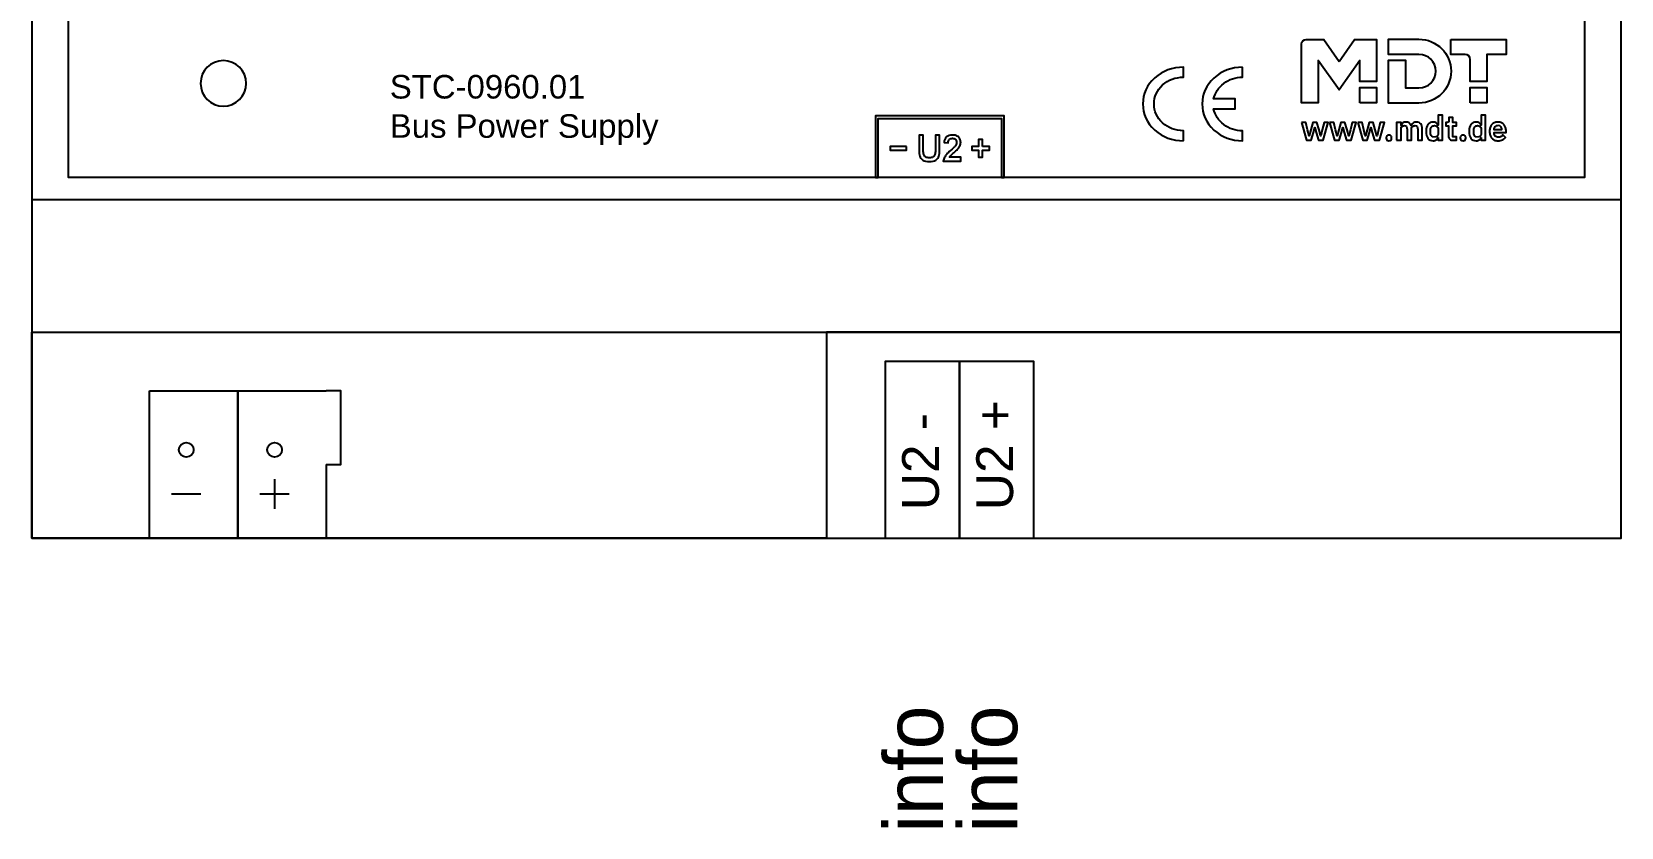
# Model space of a CAD drawing. Header units: millimetres. Extents: x 2151 to 5908, y -441 to 3322.
# Drawn here: x 3406.4 to 3514.4, y 2996.4 to 3050.5 of the extents above; entities that cross this region are included whole.
import ezdxf

# ---------------------------------------------------------------- set-up
doc = ezdxf.new("R2010")
doc.units = ezdxf.units.MM
for name, color, linetype in [('Beschriftung', 7, 'Continuous'), ('Gehäuse', 7, 'Continuous'), ('Klemmen', 7, 'Continuous')]:
    doc.layers.add(name, color=color, linetype=linetype)
doc.styles.add('ARIAL', font='arial.ttf')
doc.styles.add('CP_SIGNAL', font='cp_simplex.shx')
doc.styles.get("Standard").update_dxf_attribs({"font": 'ARIAL.TTF'})

# ---------------------------------------------------------------- blocks, each defined once
blk = doc.blocks.new('Gehäuse_6_TE')
at = {"layer": 'Gehäuse'}
for p, q in [((0, 77), (108, 77)), ((0, 68), (108, 68)), ((0, 23), (108, 23)), ((0, 14), (108, 14))]:
    blk.add_line(p, q, dxfattribs=at)
for points in [[(0, 0), (108, 0), (108, 91), (0, 91)], [(0, 91), (54, 91), (54, 77), (0, 77)], [(108, 91), (54, 91), (54, 77), (108, 77)], [(2.5, 66.5), (105.5, 66.5), (105.5, 24.5), (2.5, 24.5)], [(0, 14), (54, 14), (54, 0), (0, 0)], [(108, 14), (54, 14), (54, 0), (108, 0)]]:
    blk.add_lwpolyline(points, close=True, dxfattribs=at)
at = {"layer": 'Gehäuse', "insert": (54, 72.99), "char_height": 3, "attachment_point": 5}
blk.add_mtext_dynamic_manual_height_columns('6 SU', width=11.1252, gutter_width=25.4, heights=[0], dxfattribs=at)
blk = doc.blocks.new('KNX_Terminal')
at = {"layer": 'Klemmen'}
for p, q in [((8.5, 4), (8.5, 2)), ((1.5, 3), (3.5, 3)), ((7.5, 3), (9.5, 3))]:
    blk.add_line(p, q, dxfattribs=at)
blk.add_lwpolyline([(0, 10), (6, 10), (6, 0), (0, 0)], close=True, dxfattribs=at)
for points in [[(12, 5), (12, 0), (6, 0), (6, 10), (12, 10)], [(12, 5), (13, 5), (13, 10), (12, 10)]]:
    blk.add_lwpolyline(points, dxfattribs=at)
for centre in [(2.5, 6), (8.5, 6)]:
    blk.add_circle(centre, 0.5, dxfattribs=at)
blk = doc.blocks.new('Terminal_2er_5')
at = {"layer": 'Klemmen'}
for points in [[(-5.04, -12), (0, -12), (0, 0), (-5.04, 0)], [(0, -12), (5.04, -12), (5.04, 0), (0, 0)]]:
    blk.add_lwpolyline(points, close=True, dxfattribs=at)
at = {"layer": 'Klemmen', "style": 'ARIAL'}
for tag, p in [('1', (-1.4, -10.1)), ('2', (3.64, -10.1))]:
    blk.add_attdef(tag, p, '', height=2.5, rotation=90, dxfattribs=at)
blk = doc.blocks.new('STC-0960.01')
at = {"layer": 'Beschriftung'}
for points, knots in [([(88.83, 32.39), (88.83, 32.39), (87.79, 33.89), (87.79, 33.89), (87.79, 33.89), (87.79, 33.89), (86.6, 33.89), (86.6, 33.89), (86.6, 33.89), (86.42, 33.89), (86.28, 33.74), (86.28, 33.57), (86.28, 33.57), (86.28, 33.55), (86.28, 29.57), (86.28, 29.57), (86.28, 29.57), (86.28, 29.57), (87.42, 29.57), (87.42, 29.57), (87.42, 29.57), (87.42, 29.57), (87.42, 32.46), (87.42, 32.46), (87.42, 32.46), (87.42, 32.46), (88.83, 30.45), (88.83, 30.45), (88.83, 30.45), (88.83, 30.45), (90.24, 32.46), (90.24, 32.46), (90.24, 32.46), (90.24, 32.46), (90.24, 31.03), (90.24, 31.03), (90.24, 31.03), (90.24, 31.03), (91.38, 31.03), (91.38, 31.03), (91.38, 31.03), (91.38, 31.03), (91.38, 33.89), (91.38, 33.89), (91.38, 33.89), (91.38, 33.89), (89.87, 33.89), (89.87, 33.89), (89.87, 33.89), (89.87, 33.89), (88.83, 32.39), (88.83, 32.39)], [0, 0, 0, 0, 0.071429, 0.071429, 0.071429, 0.071429, 0.142857, 0.142857, 0.142857, 0.142857, 0.214286, 0.214286, 0.214286, 0.214286, 0.285714, 0.285714, 0.285714, 0.285714, 0.357143, 0.357143, 0.357143, 0.357143, 0.428571, 0.428571, 0.428571, 0.428571, 0.5, 0.5, 0.5, 0.5, 0.571429, 0.571429, 0.571429, 0.571429, 0.642857, 0.642857, 0.642857, 0.642857, 0.714286, 0.714286, 0.714286, 0.714286, 0.785714, 0.785714, 0.785714, 0.785714, 0.857143, 0.857143, 0.857143, 0.857143, 1, 1, 1, 1]), ([(94.26, 33.9), (94.26, 33.9), (92.2, 33.9), (92.2, 33.9), (92.2, 33.9), (92.2, 33.9), (92.2, 32.87), (92.2, 32.87), (92.2, 32.87), (92.2, 32.87), (94.26, 32.87), (94.26, 32.87), (94.26, 32.87), (94.89, 32.87), (95.41, 32.36), (95.41, 31.73), (95.41, 31.73), (95.41, 31.1), (94.89, 30.59), (94.26, 30.59), (94.26, 30.59), (94.26, 30.59), (93.35, 30.59), (93.35, 30.59), (93.35, 30.59), (93.35, 30.59), (93.35, 32.48), (93.35, 32.48), (93.35, 32.48), (93.35, 32.48), (92.2, 32.48), (92.2, 32.48), (92.2, 32.48), (92.2, 32.48), (92.2, 29.56), (92.2, 29.56), (92.2, 29.56), (92.2, 29.56), (94.26, 29.56), (94.26, 29.56), (94.26, 29.56), (95.46, 29.56), (96.44, 30.53), (96.44, 31.73), (96.44, 31.73), (96.44, 32.93), (95.46, 33.9), (94.26, 33.9)], [0, 0, 0, 0, 0.076923, 0.076923, 0.076923, 0.076923, 0.153846, 0.153846, 0.153846, 0.153846, 0.230769, 0.230769, 0.230769, 0.230769, 0.307692, 0.307692, 0.307692, 0.307692, 0.384615, 0.384615, 0.384615, 0.384615, 0.461538, 0.461538, 0.461538, 0.461538, 0.538462, 0.538462, 0.538462, 0.538462, 0.615385, 0.615385, 0.615385, 0.615385, 0.692308, 0.692308, 0.692308, 0.692308, 0.769231, 0.769231, 0.769231, 0.769231, 0.846154, 0.846154, 0.846154, 0.846154, 1, 1, 1, 1]), ([(96.42, 33.89), (96.42, 33.89), (96.42, 32.86), (96.42, 32.86), (96.42, 32.86), (96.42, 32.86), (97.38, 32.86), (97.4, 32.86), (97.4, 32.86), (97.59, 32.86), (97.74, 32.71), (97.74, 32.53), (97.74, 32.53), (97.74, 32.37), (97.74, 31.03), (97.74, 31.03), (97.74, 31.03), (97.74, 31.03), (98.88, 31.03), (98.88, 31.03), (98.88, 31.03), (98.88, 31.03), (98.88, 32.86), (98.88, 32.86), (98.88, 32.86), (98.88, 32.86), (100.18, 32.86), (100.18, 32.86), (100.18, 32.86), (100.18, 32.86), (100.18, 33.89), (100.18, 33.89), (100.18, 33.89), (100.18, 33.89), (96.42, 33.89), (96.42, 33.89)], [0, 0, 0, 0, 0.1, 0.1, 0.1, 0.1, 0.2, 0.2, 0.2, 0.2, 0.3, 0.3, 0.3, 0.3, 0.4, 0.4, 0.4, 0.4, 0.5, 0.5, 0.5, 0.5, 0.6, 0.6, 0.6, 0.6, 0.7, 0.7, 0.7, 0.7, 0.8, 0.8, 0.8, 0.8, 1, 1, 1, 1]), ([(13.02, 32.45), (13.88, 32.45), (14.57, 31.76), (14.57, 30.9), (14.57, 30.9), (14.57, 30.04), (13.88, 29.35), (13.02, 29.35), (13.02, 29.35), (12.16, 29.35), (11.47, 30.04), (11.47, 30.9), (11.47, 30.9), (11.47, 31.76), (12.16, 32.45), (13.02, 32.45)], [0, 0, 0, 0, 0.2, 0.2, 0.2, 0.2, 0.4, 0.4, 0.4, 0.4, 0.6, 0.6, 0.6, 0.6, 1, 1, 1, 1]), ([(78.26, 27), (77.5, 27), (76.85, 27.24), (76.31, 27.73), (76.31, 27.73), (75.77, 28.22), (75.5, 28.81), (75.5, 29.5), (75.5, 29.5), (75.5, 30.19), (75.77, 30.78), (76.31, 31.27), (76.31, 31.27), (76.85, 31.76), (77.5, 32), (78.26, 32), (78.26, 32), (78.26, 32), (78.26, 32), (78.26, 32), (78.26, 32), (78.26, 32), (78.26, 32), (78.26, 32), (78.26, 32), (78.26, 32), (78.26, 31.32), (78.26, 31.32), (78.26, 31.32), (78.26, 31.32), (78.26, 31.32), (78.26, 31.32), (78.26, 31.32), (78.26, 31.32), (78.26, 31.32), (78.26, 31.32), (78.26, 31.32), (77.71, 31.32), (77.24, 31.14), (76.84, 30.79), (76.84, 30.79), (76.45, 30.43), (76.26, 30), (76.26, 29.5), (76.26, 29.5), (76.26, 29), (76.45, 28.57), (76.84, 28.22), (76.84, 28.22), (77.24, 27.86), (77.71, 27.68), (78.26, 27.68), (78.26, 27.68), (78.26, 27.68), (78.26, 27.68), (78.26, 27.68), (78.26, 27.68), (78.26, 27.68), (78.26, 27.68), (78.26, 27.68), (78.26, 27.68), (78.26, 27.68), (78.26, 27), (78.26, 27), (78.26, 27), (78.26, 27), (78.26, 27), (78.26, 27), (78.26, 27), (78.26, 27), (78.26, 27), (78.26, 27)], [0, 0, 0, 0, 0.052632, 0.052632, 0.052632, 0.052632, 0.105263, 0.105263, 0.105263, 0.105263, 0.157895, 0.157895, 0.157895, 0.157895, 0.210526, 0.210526, 0.210526, 0.210526, 0.263158, 0.263158, 0.263158, 0.263158, 0.315789, 0.315789, 0.315789, 0.315789, 0.368421, 0.368421, 0.368421, 0.368421, 0.421053, 0.421053, 0.421053, 0.421053, 0.473684, 0.473684, 0.473684, 0.473684, 0.526316, 0.526316, 0.526316, 0.526316, 0.578947, 0.578947, 0.578947, 0.578947, 0.631579, 0.631579, 0.631579, 0.631579, 0.684211, 0.684211, 0.684211, 0.684211, 0.736842, 0.736842, 0.736842, 0.736842, 0.789474, 0.789474, 0.789474, 0.789474, 0.842105, 0.842105, 0.842105, 0.842105, 0.894737, 0.894737, 0.894737, 0.894737, 1, 1, 1, 1]), ([(82.28, 32), (82.28, 32), (82.28, 31.32), (82.28, 31.32), (82.28, 31.32), (81.79, 31.32), (81.36, 31.18), (81, 30.9), (81, 30.9), (80.63, 30.61), (80.4, 30.26), (80.31, 29.84), (80.31, 29.84), (80.31, 29.84), (81.78, 29.84), (81.78, 29.84), (81.78, 29.84), (81.78, 29.84), (81.78, 29.16), (81.78, 29.16), (81.78, 29.16), (81.78, 29.16), (80.31, 29.16), (80.31, 29.16), (80.31, 29.16), (80.4, 28.74), (80.63, 28.39), (81, 28.1), (81, 28.1), (81.36, 27.82), (81.79, 27.68), (82.28, 27.68), (82.28, 27.68), (82.28, 27.68), (82.28, 27), (82.28, 27), (82.28, 27), (81.52, 27), (80.87, 27.24), (80.33, 27.73), (80.33, 27.73), (79.79, 28.22), (79.53, 28.81), (79.53, 29.5), (79.53, 29.5), (79.53, 30.19), (79.79, 30.78), (80.33, 31.26), (80.33, 31.26), (80.87, 31.75), (81.52, 32), (82.28, 32)], [0, 0, 0, 0, 0.071429, 0.071429, 0.071429, 0.071429, 0.142857, 0.142857, 0.142857, 0.142857, 0.214286, 0.214286, 0.214286, 0.214286, 0.285714, 0.285714, 0.285714, 0.285714, 0.357143, 0.357143, 0.357143, 0.357143, 0.428571, 0.428571, 0.428571, 0.428571, 0.5, 0.5, 0.5, 0.5, 0.571429, 0.571429, 0.571429, 0.571429, 0.642857, 0.642857, 0.642857, 0.642857, 0.714286, 0.714286, 0.714286, 0.714286, 0.785714, 0.785714, 0.785714, 0.785714, 0.857143, 0.857143, 0.857143, 0.857143, 1, 1, 1, 1]), ([(90.24, 29.57), (90.24, 29.57), (91.38, 29.57), (91.38, 29.57), (91.38, 29.57), (91.38, 29.57), (91.38, 30.63), (91.38, 30.63), (91.38, 30.63), (91.38, 30.63), (90.24, 30.63), (90.24, 30.63), (90.24, 30.63), (90.24, 30.63), (90.24, 29.57), (90.24, 29.57)], [0, 0, 0, 0, 0.2, 0.2, 0.2, 0.2, 0.4, 0.4, 0.4, 0.4, 0.6, 0.6, 0.6, 0.6, 1, 1, 1, 1]), ([(97.74, 29.57), (97.74, 29.57), (98.88, 29.57), (98.88, 29.57), (98.88, 29.57), (98.88, 29.57), (98.88, 30.63), (98.88, 30.63), (98.88, 30.63), (98.88, 30.63), (97.74, 30.63), (97.74, 30.63), (97.74, 30.63), (97.74, 30.63), (97.74, 29.57), (97.74, 29.57)], [0, 0, 0, 0, 0.2, 0.2, 0.2, 0.2, 0.4, 0.4, 0.4, 0.4, 0.6, 0.6, 0.6, 0.6, 1, 1, 1, 1]), ([(65.89, 24.5), (65.89, 24.5), (65.89, 28.51), (65.89, 28.51), (65.89, 28.51), (65.89, 28.51), (57.52, 28.51), (57.52, 28.51), (57.52, 28.51), (57.52, 28.51), (57.52, 24.5), (57.52, 24.5), (57.52, 24.5), (57.52, 24.5), (57.34, 24.5), (57.34, 24.5), (57.34, 24.5), (57.34, 24.5), (57.34, 28.69), (57.34, 28.69), (57.34, 28.69), (57.34, 28.69), (66.07, 28.69), (66.07, 28.69), (66.07, 28.69), (66.07, 28.69), (66.07, 24.5), (66.07, 24.5), (66.07, 24.5), (66.07, 24.5), (65.89, 24.5), (65.89, 24.5)], [0, 0, 0, 0, 0.111111, 0.111111, 0.111111, 0.111111, 0.222222, 0.222222, 0.222222, 0.222222, 0.333333, 0.333333, 0.333333, 0.333333, 0.444444, 0.444444, 0.444444, 0.444444, 0.555556, 0.555556, 0.555556, 0.555556, 0.666667, 0.666667, 0.666667, 0.666667, 0.777778, 0.777778, 0.777778, 0.777778, 1, 1, 1, 1]), ([(86.28, 28.25), (86.28, 28.25), (86.57, 28.25), (86.57, 28.25), (86.57, 28.25), (86.57, 28.25), (86.69, 27.74), (86.69, 27.74), (86.69, 27.74), (86.69, 27.74), (86.79, 27.33), (86.79, 27.33), (86.79, 27.33), (86.79, 27.33), (86.8, 27.33), (86.8, 27.33), (86.8, 27.33), (86.8, 27.33), (86.91, 27.74), (86.91, 27.74), (86.91, 27.74), (86.91, 27.74), (87.05, 28.25), (87.05, 28.25), (87.05, 28.25), (87.05, 28.25), (87.32, 28.25), (87.32, 28.25), (87.32, 28.25), (87.32, 28.25), (87.47, 27.74), (87.47, 27.74), (87.47, 27.74), (87.47, 27.74), (87.58, 27.33), (87.58, 27.33), (87.58, 27.33), (87.58, 27.33), (87.59, 27.33), (87.59, 27.33), (87.59, 27.33), (87.59, 27.33), (87.69, 27.74), (87.69, 27.74), (87.69, 27.74), (87.69, 27.74), (87.81, 28.25), (87.81, 28.25), (87.81, 28.25), (87.81, 28.25), (88.09, 28.25), (88.09, 28.25), (88.09, 28.25), (88.09, 28.25), (87.75, 27.03), (87.75, 27.03), (87.75, 27.03), (87.75, 27.03), (87.43, 27.03), (87.43, 27.03), (87.43, 27.03), (87.43, 27.03), (87.27, 27.56), (87.27, 27.56), (87.27, 27.56), (87.27, 27.56), (87.18, 27.9), (87.18, 27.9), (87.18, 27.9), (87.18, 27.9), (87.18, 27.9), (87.18, 27.9), (87.18, 27.9), (87.18, 27.9), (87.09, 27.56), (87.09, 27.56), (87.09, 27.56), (87.09, 27.56), (86.93, 27.03), (86.93, 27.03), (86.93, 27.03), (86.93, 27.03), (86.62, 27.03), (86.62, 27.03), (86.62, 27.03), (86.62, 27.03), (86.28, 28.25), (86.28, 28.25)], [0, 0, 0, 0, 0.043478, 0.043478, 0.043478, 0.043478, 0.086957, 0.086957, 0.086957, 0.086957, 0.130435, 0.130435, 0.130435, 0.130435, 0.173913, 0.173913, 0.173913, 0.173913, 0.217391, 0.217391, 0.217391, 0.217391, 0.26087, 0.26087, 0.26087, 0.26087, 0.304348, 0.304348, 0.304348, 0.304348, 0.347826, 0.347826, 0.347826, 0.347826, 0.391304, 0.391304, 0.391304, 0.391304, 0.434783, 0.434783, 0.434783, 0.434783, 0.478261, 0.478261, 0.478261, 0.478261, 0.521739, 0.521739, 0.521739, 0.521739, 0.565217, 0.565217, 0.565217, 0.565217, 0.608696, 0.608696, 0.608696, 0.608696, 0.652174, 0.652174, 0.652174, 0.652174, 0.695652, 0.695652, 0.695652, 0.695652, 0.73913, 0.73913, 0.73913, 0.73913, 0.782609, 0.782609, 0.782609, 0.782609, 0.826087, 0.826087, 0.826087, 0.826087, 0.869565, 0.869565, 0.869565, 0.869565, 0.913043, 0.913043, 0.913043, 0.913043, 1, 1, 1, 1]), ([(88.19, 28.25), (88.19, 28.25), (88.48, 28.25), (88.48, 28.25), (88.48, 28.25), (88.48, 28.25), (88.6, 27.74), (88.6, 27.74), (88.6, 27.74), (88.6, 27.74), (88.7, 27.33), (88.7, 27.33), (88.7, 27.33), (88.7, 27.33), (88.71, 27.33), (88.71, 27.33), (88.71, 27.33), (88.71, 27.33), (88.82, 27.74), (88.82, 27.74), (88.82, 27.74), (88.82, 27.74), (88.96, 28.25), (88.96, 28.25), (88.96, 28.25), (88.96, 28.25), (89.23, 28.25), (89.23, 28.25), (89.23, 28.25), (89.23, 28.25), (89.38, 27.74), (89.38, 27.74), (89.38, 27.74), (89.38, 27.74), (89.49, 27.33), (89.49, 27.33), (89.49, 27.33), (89.49, 27.33), (89.5, 27.33), (89.5, 27.33), (89.5, 27.33), (89.5, 27.33), (89.6, 27.74), (89.6, 27.74), (89.6, 27.74), (89.6, 27.74), (89.72, 28.25), (89.72, 28.25), (89.72, 28.25), (89.72, 28.25), (90, 28.25), (90, 28.25), (90, 28.25), (90, 28.25), (89.66, 27.03), (89.66, 27.03), (89.66, 27.03), (89.66, 27.03), (89.34, 27.03), (89.34, 27.03), (89.34, 27.03), (89.34, 27.03), (89.18, 27.56), (89.18, 27.56), (89.18, 27.56), (89.18, 27.56), (89.09, 27.9), (89.09, 27.9), (89.09, 27.9), (89.09, 27.9), (89.09, 27.9), (89.09, 27.9), (89.09, 27.9), (89.09, 27.9), (89, 27.56), (89, 27.56), (89, 27.56), (89, 27.56), (88.84, 27.03), (88.84, 27.03), (88.84, 27.03), (88.84, 27.03), (88.53, 27.03), (88.53, 27.03), (88.53, 27.03), (88.53, 27.03), (88.19, 28.25), (88.19, 28.25)], [0, 0, 0, 0, 0.043478, 0.043478, 0.043478, 0.043478, 0.086957, 0.086957, 0.086957, 0.086957, 0.130435, 0.130435, 0.130435, 0.130435, 0.173913, 0.173913, 0.173913, 0.173913, 0.217391, 0.217391, 0.217391, 0.217391, 0.26087, 0.26087, 0.26087, 0.26087, 0.304348, 0.304348, 0.304348, 0.304348, 0.347826, 0.347826, 0.347826, 0.347826, 0.391304, 0.391304, 0.391304, 0.391304, 0.434783, 0.434783, 0.434783, 0.434783, 0.478261, 0.478261, 0.478261, 0.478261, 0.521739, 0.521739, 0.521739, 0.521739, 0.565217, 0.565217, 0.565217, 0.565217, 0.608696, 0.608696, 0.608696, 0.608696, 0.652174, 0.652174, 0.652174, 0.652174, 0.695652, 0.695652, 0.695652, 0.695652, 0.73913, 0.73913, 0.73913, 0.73913, 0.782609, 0.782609, 0.782609, 0.782609, 0.826087, 0.826087, 0.826087, 0.826087, 0.869565, 0.869565, 0.869565, 0.869565, 0.913043, 0.913043, 0.913043, 0.913043, 1, 1, 1, 1]), ([(90.1, 28.25), (90.1, 28.25), (90.39, 28.25), (90.39, 28.25), (90.39, 28.25), (90.39, 28.25), (90.51, 27.74), (90.51, 27.74), (90.51, 27.74), (90.51, 27.74), (90.61, 27.33), (90.61, 27.33), (90.61, 27.33), (90.61, 27.33), (90.62, 27.33), (90.62, 27.33), (90.62, 27.33), (90.62, 27.33), (90.73, 27.74), (90.73, 27.74), (90.73, 27.74), (90.73, 27.74), (90.87, 28.25), (90.87, 28.25), (90.87, 28.25), (90.87, 28.25), (91.14, 28.25), (91.14, 28.25), (91.14, 28.25), (91.14, 28.25), (91.29, 27.74), (91.29, 27.74), (91.29, 27.74), (91.29, 27.74), (91.4, 27.33), (91.4, 27.33), (91.4, 27.33), (91.4, 27.33), (91.41, 27.33), (91.41, 27.33), (91.41, 27.33), (91.41, 27.33), (91.51, 27.74), (91.51, 27.74), (91.51, 27.74), (91.51, 27.74), (91.63, 28.25), (91.63, 28.25), (91.63, 28.25), (91.63, 28.25), (91.91, 28.25), (91.91, 28.25), (91.91, 28.25), (91.91, 28.25), (91.57, 27.03), (91.57, 27.03), (91.57, 27.03), (91.57, 27.03), (91.25, 27.03), (91.25, 27.03), (91.25, 27.03), (91.25, 27.03), (91.09, 27.56), (91.09, 27.56), (91.09, 27.56), (91.09, 27.56), (91, 27.9), (91, 27.9), (91, 27.9), (91, 27.9), (91, 27.9), (91, 27.9), (91, 27.9), (91, 27.9), (90.91, 27.56), (90.91, 27.56), (90.91, 27.56), (90.91, 27.56), (90.75, 27.03), (90.75, 27.03), (90.75, 27.03), (90.75, 27.03), (90.44, 27.03), (90.44, 27.03), (90.44, 27.03), (90.44, 27.03), (90.1, 28.25), (90.1, 28.25)], [0, 0, 0, 0, 0.043478, 0.043478, 0.043478, 0.043478, 0.086957, 0.086957, 0.086957, 0.086957, 0.130435, 0.130435, 0.130435, 0.130435, 0.173913, 0.173913, 0.173913, 0.173913, 0.217391, 0.217391, 0.217391, 0.217391, 0.26087, 0.26087, 0.26087, 0.26087, 0.304348, 0.304348, 0.304348, 0.304348, 0.347826, 0.347826, 0.347826, 0.347826, 0.391304, 0.391304, 0.391304, 0.391304, 0.434783, 0.434783, 0.434783, 0.434783, 0.478261, 0.478261, 0.478261, 0.478261, 0.521739, 0.521739, 0.521739, 0.521739, 0.565217, 0.565217, 0.565217, 0.565217, 0.608696, 0.608696, 0.608696, 0.608696, 0.652174, 0.652174, 0.652174, 0.652174, 0.695652, 0.695652, 0.695652, 0.695652, 0.73913, 0.73913, 0.73913, 0.73913, 0.782609, 0.782609, 0.782609, 0.782609, 0.826087, 0.826087, 0.826087, 0.826087, 0.869565, 0.869565, 0.869565, 0.869565, 0.913043, 0.913043, 0.913043, 0.913043, 1, 1, 1, 1]), ([(92.74, 27.03), (92.74, 27.03), (92.74, 28.25), (92.74, 28.25), (92.74, 28.25), (92.74, 28.25), (93.04, 28.25), (93.04, 28.25), (93.04, 28.25), (93.04, 28.25), (93.04, 28.04), (93.04, 28.04), (93.04, 28.04), (93.04, 28.04), (93.05, 28.04), (93.05, 28.04), (93.05, 28.04), (93.07, 28.11), (93.11, 28.16), (93.16, 28.21), (93.16, 28.21), (93.21, 28.25), (93.28, 28.27), (93.38, 28.27), (93.38, 28.27), (93.46, 28.27), (93.53, 28.25), (93.59, 28.21), (93.59, 28.21), (93.65, 28.17), (93.7, 28.11), (93.73, 28.03), (93.73, 28.03), (93.73, 28.03), (93.73, 28.03), (93.73, 28.03), (93.73, 28.03), (93.75, 28.1), (93.8, 28.15), (93.86, 28.2), (93.86, 28.2), (93.93, 28.25), (94.01, 28.27), (94.11, 28.27), (94.11, 28.27), (94.22, 28.27), (94.32, 28.23), (94.38, 28.15), (94.38, 28.15), (94.45, 28.07), (94.48, 27.95), (94.48, 27.8), (94.48, 27.8), (94.48, 27.8), (94.48, 27.03), (94.48, 27.03), (94.48, 27.03), (94.48, 27.03), (94.18, 27.03), (94.18, 27.03), (94.18, 27.03), (94.18, 27.03), (94.18, 27.77), (94.18, 27.77), (94.18, 27.77), (94.18, 27.94), (94.11, 28.03), (93.98, 28.03), (93.98, 28.03), (93.95, 28.03), (93.93, 28.02), (93.9, 28.02), (93.9, 28.02), (93.87, 28.01), (93.85, 27.99), (93.83, 27.98), (93.83, 27.98), (93.81, 27.96), (93.79, 27.94), (93.78, 27.92), (93.78, 27.92), (93.76, 27.89), (93.76, 27.87), (93.76, 27.83), (93.76, 27.83), (93.76, 27.83), (93.76, 27.03), (93.76, 27.03), (93.76, 27.03), (93.76, 27.03), (93.46, 27.03), (93.46, 27.03), (93.46, 27.03), (93.46, 27.03), (93.46, 27.77), (93.46, 27.77), (93.46, 27.77), (93.46, 27.94), (93.39, 28.03), (93.26, 28.03), (93.26, 28.03), (93.24, 28.03), (93.21, 28.02), (93.18, 28.02), (93.18, 28.02), (93.15, 28.01), (93.13, 27.99), (93.11, 27.98), (93.11, 27.98), (93.09, 27.96), (93.07, 27.94), (93.06, 27.92), (93.06, 27.92), (93.04, 27.89), (93.04, 27.87), (93.04, 27.83), (93.04, 27.83), (93.04, 27.83), (93.04, 27.03), (93.04, 27.03), (93.04, 27.03), (93.04, 27.03), (92.74, 27.03), (92.74, 27.03)], [0, 0, 0, 0, 0.03125, 0.03125, 0.03125, 0.03125, 0.0625, 0.0625, 0.0625, 0.0625, 0.09375, 0.09375, 0.09375, 0.09375, 0.125, 0.125, 0.125, 0.125, 0.15625, 0.15625, 0.15625, 0.15625, 0.1875, 0.1875, 0.1875, 0.1875, 0.21875, 0.21875, 0.21875, 0.21875, 0.25, 0.25, 0.25, 0.25, 0.28125, 0.28125, 0.28125, 0.28125, 0.3125, 0.3125, 0.3125, 0.3125, 0.34375, 0.34375, 0.34375, 0.34375, 0.375, 0.375, 0.375, 0.375, 0.40625, 0.40625, 0.40625, 0.40625, 0.4375, 0.4375, 0.4375, 0.4375, 0.46875, 0.46875, 0.46875, 0.46875, 0.5, 0.5, 0.5, 0.5, 0.53125, 0.53125, 0.53125, 0.53125, 0.5625, 0.5625, 0.5625, 0.5625, 0.59375, 0.59375, 0.59375, 0.59375, 0.625, 0.625, 0.625, 0.625, 0.65625, 0.65625, 0.65625, 0.65625, 0.6875, 0.6875, 0.6875, 0.6875, 0.71875, 0.71875, 0.71875, 0.71875, 0.75, 0.75, 0.75, 0.75, 0.78125, 0.78125, 0.78125, 0.78125, 0.8125, 0.8125, 0.8125, 0.8125, 0.84375, 0.84375, 0.84375, 0.84375, 0.875, 0.875, 0.875, 0.875, 0.90625, 0.90625, 0.90625, 0.90625, 0.9375, 0.9375, 0.9375, 0.9375, 1, 1, 1, 1]), ([(95.57, 27.23), (95.57, 27.23), (95.55, 27.23), (95.55, 27.23), (95.55, 27.23), (95.53, 27.16), (95.49, 27.11), (95.43, 27.06), (95.43, 27.06), (95.37, 27.02), (95.3, 27), (95.22, 27), (95.22, 27), (95.06, 27), (94.95, 27.06), (94.86, 27.17), (94.86, 27.17), (94.78, 27.28), (94.74, 27.43), (94.74, 27.64), (94.74, 27.64), (94.74, 27.84), (94.78, 28), (94.86, 28.11), (94.86, 28.11), (94.95, 28.22), (95.06, 28.27), (95.22, 28.27), (95.22, 28.27), (95.3, 28.27), (95.37, 28.25), (95.43, 28.21), (95.43, 28.21), (95.49, 28.17), (95.53, 28.11), (95.55, 28.05), (95.55, 28.05), (95.55, 28.05), (95.57, 28.05), (95.57, 28.05), (95.57, 28.05), (95.57, 28.05), (95.57, 28.75), (95.57, 28.75), (95.57, 28.75), (95.57, 28.75), (95.86, 28.75), (95.86, 28.75), (95.86, 28.75), (95.86, 28.75), (95.86, 27.03), (95.86, 27.03), (95.86, 27.03), (95.86, 27.03), (95.57, 27.03), (95.57, 27.03), (95.57, 27.03), (95.57, 27.03), (95.57, 27.23), (95.57, 27.23)], [0, 0, 0, 0, 0.0625, 0.0625, 0.0625, 0.0625, 0.125, 0.125, 0.125, 0.125, 0.1875, 0.1875, 0.1875, 0.1875, 0.25, 0.25, 0.25, 0.25, 0.3125, 0.3125, 0.3125, 0.3125, 0.375, 0.375, 0.375, 0.375, 0.4375, 0.4375, 0.4375, 0.4375, 0.5, 0.5, 0.5, 0.5, 0.5625, 0.5625, 0.5625, 0.5625, 0.625, 0.625, 0.625, 0.625, 0.6875, 0.6875, 0.6875, 0.6875, 0.75, 0.75, 0.75, 0.75, 0.8125, 0.8125, 0.8125, 0.8125, 0.875, 0.875, 0.875, 0.875, 1, 1, 1, 1]), ([(96.59, 27.03), (96.49, 27.03), (96.41, 27.05), (96.35, 27.11), (96.35, 27.11), (96.3, 27.16), (96.27, 27.24), (96.27, 27.34), (96.27, 27.34), (96.27, 27.34), (96.27, 28.01), (96.27, 28.01), (96.27, 28.01), (96.27, 28.01), (96.09, 28.01), (96.09, 28.01), (96.09, 28.01), (96.09, 28.01), (96.09, 28.25), (96.09, 28.25), (96.09, 28.25), (96.09, 28.25), (96.19, 28.25), (96.19, 28.25), (96.19, 28.25), (96.23, 28.25), (96.26, 28.26), (96.28, 28.28), (96.28, 28.28), (96.3, 28.3), (96.3, 28.33), (96.3, 28.37), (96.3, 28.37), (96.3, 28.37), (96.3, 28.58), (96.3, 28.58), (96.3, 28.58), (96.3, 28.58), (96.57, 28.58), (96.57, 28.58), (96.57, 28.58), (96.57, 28.58), (96.57, 28.25), (96.57, 28.25), (96.57, 28.25), (96.57, 28.25), (96.82, 28.25), (96.82, 28.25), (96.82, 28.25), (96.82, 28.25), (96.82, 28.01), (96.82, 28.01), (96.82, 28.01), (96.82, 28.01), (96.57, 28.01), (96.57, 28.01), (96.57, 28.01), (96.57, 28.01), (96.57, 27.27), (96.57, 27.27), (96.57, 27.27), (96.57, 27.27), (96.8, 27.27), (96.8, 27.27), (96.8, 27.27), (96.8, 27.27), (96.8, 27.03), (96.8, 27.03), (96.8, 27.03), (96.8, 27.03), (96.59, 27.03), (96.59, 27.03)], [0, 0, 0, 0, 0.052632, 0.052632, 0.052632, 0.052632, 0.105263, 0.105263, 0.105263, 0.105263, 0.157895, 0.157895, 0.157895, 0.157895, 0.210526, 0.210526, 0.210526, 0.210526, 0.263158, 0.263158, 0.263158, 0.263158, 0.315789, 0.315789, 0.315789, 0.315789, 0.368421, 0.368421, 0.368421, 0.368421, 0.421053, 0.421053, 0.421053, 0.421053, 0.473684, 0.473684, 0.473684, 0.473684, 0.526316, 0.526316, 0.526316, 0.526316, 0.578947, 0.578947, 0.578947, 0.578947, 0.631579, 0.631579, 0.631579, 0.631579, 0.684211, 0.684211, 0.684211, 0.684211, 0.736842, 0.736842, 0.736842, 0.736842, 0.789474, 0.789474, 0.789474, 0.789474, 0.842105, 0.842105, 0.842105, 0.842105, 0.894737, 0.894737, 0.894737, 0.894737, 1, 1, 1, 1]), ([(98.49, 27.23), (98.49, 27.23), (98.48, 27.23), (98.48, 27.23), (98.48, 27.23), (98.46, 27.16), (98.42, 27.11), (98.36, 27.06), (98.36, 27.06), (98.3, 27.02), (98.23, 27), (98.15, 27), (98.15, 27), (97.99, 27), (97.88, 27.06), (97.79, 27.17), (97.79, 27.17), (97.71, 27.28), (97.67, 27.43), (97.67, 27.64), (97.67, 27.64), (97.67, 27.84), (97.71, 28), (97.79, 28.11), (97.79, 28.11), (97.88, 28.22), (97.99, 28.27), (98.15, 28.27), (98.15, 28.27), (98.23, 28.27), (98.3, 28.25), (98.36, 28.21), (98.36, 28.21), (98.42, 28.17), (98.46, 28.11), (98.48, 28.05), (98.48, 28.05), (98.48, 28.05), (98.49, 28.05), (98.49, 28.05), (98.49, 28.05), (98.49, 28.05), (98.49, 28.75), (98.49, 28.75), (98.49, 28.75), (98.49, 28.75), (98.79, 28.75), (98.79, 28.75), (98.79, 28.75), (98.79, 28.75), (98.79, 27.03), (98.79, 27.03), (98.79, 27.03), (98.79, 27.03), (98.49, 27.03), (98.49, 27.03), (98.49, 27.03), (98.49, 27.03), (98.49, 27.23), (98.49, 27.23)], [0, 0, 0, 0, 0.0625, 0.0625, 0.0625, 0.0625, 0.125, 0.125, 0.125, 0.125, 0.1875, 0.1875, 0.1875, 0.1875, 0.25, 0.25, 0.25, 0.25, 0.3125, 0.3125, 0.3125, 0.3125, 0.375, 0.375, 0.375, 0.375, 0.4375, 0.4375, 0.4375, 0.4375, 0.5, 0.5, 0.5, 0.5, 0.5625, 0.5625, 0.5625, 0.5625, 0.625, 0.625, 0.625, 0.625, 0.6875, 0.6875, 0.6875, 0.6875, 0.75, 0.75, 0.75, 0.75, 0.8125, 0.8125, 0.8125, 0.8125, 0.875, 0.875, 0.875, 0.875, 1, 1, 1, 1]), ([(99.63, 27), (99.54, 27), (99.46, 27.02), (99.39, 27.05), (99.39, 27.05), (99.32, 27.08), (99.26, 27.12), (99.21, 27.17), (99.21, 27.17), (99.16, 27.23), (99.12, 27.3), (99.1, 27.37), (99.1, 27.37), (99.07, 27.45), (99.06, 27.54), (99.06, 27.64), (99.06, 27.64), (99.06, 27.74), (99.07, 27.82), (99.1, 27.9), (99.1, 27.9), (99.12, 27.98), (99.16, 28.04), (99.21, 28.1), (99.21, 28.1), (99.25, 28.15), (99.31, 28.2), (99.38, 28.23), (99.38, 28.23), (99.45, 28.26), (99.53, 28.27), (99.62, 28.27), (99.62, 28.27), (99.72, 28.27), (99.8, 28.26), (99.87, 28.22), (99.87, 28.22), (99.94, 28.19), (100, 28.15), (100.04, 28.09), (100.04, 28.09), (100.09, 28.04), (100.12, 27.97), (100.14, 27.9), (100.14, 27.9), (100.17, 27.82), (100.18, 27.74), (100.18, 27.66), (100.18, 27.66), (100.18, 27.66), (100.18, 27.56), (100.18, 27.56), (100.18, 27.56), (100.18, 27.56), (99.37, 27.56), (99.37, 27.56), (99.37, 27.56), (99.37, 27.56), (99.37, 27.53), (99.37, 27.53), (99.37, 27.53), (99.37, 27.44), (99.39, 27.37), (99.44, 27.32), (99.44, 27.32), (99.49, 27.27), (99.57, 27.24), (99.66, 27.24), (99.66, 27.24), (99.74, 27.24), (99.8, 27.26), (99.85, 27.29), (99.85, 27.29), (99.89, 27.32), (99.94, 27.36), (99.97, 27.4), (99.97, 27.4), (99.97, 27.4), (100.13, 27.22), (100.13, 27.22), (100.13, 27.22), (100.08, 27.15), (100.02, 27.1), (99.93, 27.06), (99.93, 27.06), (99.84, 27.02), (99.74, 27), (99.63, 27)], [0, 0, 0, 0, 0.043478, 0.043478, 0.043478, 0.043478, 0.086957, 0.086957, 0.086957, 0.086957, 0.130435, 0.130435, 0.130435, 0.130435, 0.173913, 0.173913, 0.173913, 0.173913, 0.217391, 0.217391, 0.217391, 0.217391, 0.26087, 0.26087, 0.26087, 0.26087, 0.304348, 0.304348, 0.304348, 0.304348, 0.347826, 0.347826, 0.347826, 0.347826, 0.391304, 0.391304, 0.391304, 0.391304, 0.434783, 0.434783, 0.434783, 0.434783, 0.478261, 0.478261, 0.478261, 0.478261, 0.521739, 0.521739, 0.521739, 0.521739, 0.565217, 0.565217, 0.565217, 0.565217, 0.608696, 0.608696, 0.608696, 0.608696, 0.652174, 0.652174, 0.652174, 0.652174, 0.695652, 0.695652, 0.695652, 0.695652, 0.73913, 0.73913, 0.73913, 0.73913, 0.782609, 0.782609, 0.782609, 0.782609, 0.826087, 0.826087, 0.826087, 0.826087, 0.869565, 0.869565, 0.869565, 0.869565, 0.913043, 0.913043, 0.913043, 0.913043, 1, 1, 1, 1]), ([(60.58, 26.35), (60.58, 26.24), (60.59, 26.15), (60.61, 26.07), (60.61, 26.07), (60.63, 26), (60.67, 25.94), (60.73, 25.9), (60.73, 25.9), (60.79, 25.86), (60.87, 25.84), (60.99, 25.84), (60.99, 25.84), (61.1, 25.84), (61.19, 25.86), (61.25, 25.9), (61.25, 25.9), (61.31, 25.94), (61.35, 26), (61.37, 26.07), (61.37, 26.07), (61.39, 26.14), (61.4, 26.24), (61.4, 26.35), (61.4, 26.35), (61.4, 26.35), (61.4, 27.39), (61.4, 27.39), (61.4, 27.39), (61.4, 27.39), (61.69, 27.39), (61.69, 27.39), (61.69, 27.39), (61.69, 27.39), (61.69, 26.36), (61.69, 26.36), (61.69, 26.36), (61.69, 26.2), (61.67, 26.07), (61.64, 25.96), (61.64, 25.96), (61.6, 25.85), (61.53, 25.76), (61.43, 25.69), (61.43, 25.69), (61.33, 25.62), (61.18, 25.59), (60.99, 25.59), (60.99, 25.59), (60.8, 25.59), (60.65, 25.62), (60.55, 25.69), (60.55, 25.69), (60.44, 25.76), (60.38, 25.85), (60.34, 25.96), (60.34, 25.96), (60.31, 26.07), (60.29, 26.2), (60.29, 26.36), (60.29, 26.36), (60.29, 26.36), (60.29, 27.39), (60.29, 27.39), (60.29, 27.39), (60.29, 27.39), (60.58, 27.39), (60.58, 27.39), (60.58, 27.39), (60.58, 27.39), (60.58, 26.35), (60.58, 26.35)], [0, 0, 0, 0, 0.052632, 0.052632, 0.052632, 0.052632, 0.105263, 0.105263, 0.105263, 0.105263, 0.157895, 0.157895, 0.157895, 0.157895, 0.210526, 0.210526, 0.210526, 0.210526, 0.263158, 0.263158, 0.263158, 0.263158, 0.315789, 0.315789, 0.315789, 0.315789, 0.368421, 0.368421, 0.368421, 0.368421, 0.421053, 0.421053, 0.421053, 0.421053, 0.473684, 0.473684, 0.473684, 0.473684, 0.526316, 0.526316, 0.526316, 0.526316, 0.578947, 0.578947, 0.578947, 0.578947, 0.631579, 0.631579, 0.631579, 0.631579, 0.684211, 0.684211, 0.684211, 0.684211, 0.736842, 0.736842, 0.736842, 0.736842, 0.789474, 0.789474, 0.789474, 0.789474, 0.842105, 0.842105, 0.842105, 0.842105, 0.894737, 0.894737, 0.894737, 0.894737, 1, 1, 1, 1]), ([(62.55, 27.39), (62.69, 27.39), (62.8, 27.37), (62.88, 27.32), (62.88, 27.32), (62.97, 27.27), (63.03, 27.2), (63.06, 27.13), (63.06, 27.13), (63.1, 27.05), (63.12, 26.98), (63.12, 26.9), (63.12, 26.9), (63.12, 26.81), (63.1, 26.72), (63.06, 26.64), (63.06, 26.64), (63.01, 26.56), (62.96, 26.48), (62.9, 26.42), (62.9, 26.42), (62.84, 26.36), (62.76, 26.28), (62.65, 26.19), (62.65, 26.19), (62.58, 26.12), (62.51, 26.06), (62.47, 26.02), (62.47, 26.02), (62.42, 25.97), (62.38, 25.92), (62.35, 25.88), (62.35, 25.88), (62.35, 25.88), (63.12, 25.88), (63.12, 25.88), (63.12, 25.88), (63.12, 25.88), (63.12, 25.62), (63.12, 25.62), (63.12, 25.62), (63.12, 25.62), (61.94, 25.62), (61.94, 25.62), (61.94, 25.62), (61.95, 25.71), (61.98, 25.8), (62.02, 25.88), (62.02, 25.88), (62.07, 25.96), (62.12, 26.03), (62.18, 26.1), (62.18, 26.1), (62.24, 26.16), (62.32, 26.24), (62.42, 26.33), (62.42, 26.33), (62.42, 26.33), (62.54, 26.43), (62.54, 26.43), (62.54, 26.43), (62.62, 26.5), (62.67, 26.56), (62.71, 26.6), (62.71, 26.6), (62.75, 26.64), (62.78, 26.69), (62.81, 26.74), (62.81, 26.74), (62.83, 26.79), (62.84, 26.84), (62.84, 26.89), (62.84, 26.89), (62.84, 26.98), (62.81, 27.05), (62.76, 27.1), (62.76, 27.1), (62.7, 27.14), (62.64, 27.17), (62.56, 27.17), (62.56, 27.17), (62.47, 27.17), (62.4, 27.14), (62.35, 27.09), (62.35, 27.09), (62.29, 27.04), (62.26, 26.96), (62.26, 26.85), (62.26, 26.85), (62.26, 26.85), (61.99, 26.88), (61.99, 26.88), (61.99, 26.88), (62, 27.04), (62.05, 27.16), (62.16, 27.26), (62.16, 27.26), (62.26, 27.35), (62.39, 27.39), (62.55, 27.39)], [0, 0, 0, 0, 0.038462, 0.038462, 0.038462, 0.038462, 0.076923, 0.076923, 0.076923, 0.076923, 0.115385, 0.115385, 0.115385, 0.115385, 0.153846, 0.153846, 0.153846, 0.153846, 0.192308, 0.192308, 0.192308, 0.192308, 0.230769, 0.230769, 0.230769, 0.230769, 0.269231, 0.269231, 0.269231, 0.269231, 0.307692, 0.307692, 0.307692, 0.307692, 0.346154, 0.346154, 0.346154, 0.346154, 0.384615, 0.384615, 0.384615, 0.384615, 0.423077, 0.423077, 0.423077, 0.423077, 0.461538, 0.461538, 0.461538, 0.461538, 0.5, 0.5, 0.5, 0.5, 0.538462, 0.538462, 0.538462, 0.538462, 0.576923, 0.576923, 0.576923, 0.576923, 0.615385, 0.615385, 0.615385, 0.615385, 0.653846, 0.653846, 0.653846, 0.653846, 0.692308, 0.692308, 0.692308, 0.692308, 0.730769, 0.730769, 0.730769, 0.730769, 0.769231, 0.769231, 0.769231, 0.769231, 0.807692, 0.807692, 0.807692, 0.807692, 0.846154, 0.846154, 0.846154, 0.846154, 0.884615, 0.884615, 0.884615, 0.884615, 0.923077, 0.923077, 0.923077, 0.923077, 1, 1, 1, 1]), ([(64.6, 26.62), (64.6, 26.62), (65.07, 26.62), (65.07, 26.62), (65.07, 26.62), (65.07, 26.62), (65.07, 26.36), (65.07, 26.36), (65.07, 26.36), (65.07, 26.36), (64.6, 26.36), (64.6, 26.36), (64.6, 26.36), (64.6, 26.36), (64.6, 25.89), (64.6, 25.89), (64.6, 25.89), (64.6, 25.89), (64.34, 25.89), (64.34, 25.89), (64.34, 25.89), (64.34, 25.89), (64.34, 26.36), (64.34, 26.36), (64.34, 26.36), (64.34, 26.36), (63.87, 26.36), (63.87, 26.36), (63.87, 26.36), (63.87, 26.36), (63.87, 26.62), (63.87, 26.62), (63.87, 26.62), (63.87, 26.62), (64.34, 26.62), (64.34, 26.62), (64.34, 26.62), (64.34, 26.62), (64.34, 27.09), (64.34, 27.09), (64.34, 27.09), (64.34, 27.09), (64.6, 27.09), (64.6, 27.09), (64.6, 27.09), (64.6, 27.09), (64.6, 26.62), (64.6, 26.62)], [0, 0, 0, 0, 0.076923, 0.076923, 0.076923, 0.076923, 0.153846, 0.153846, 0.153846, 0.153846, 0.230769, 0.230769, 0.230769, 0.230769, 0.307692, 0.307692, 0.307692, 0.307692, 0.384615, 0.384615, 0.384615, 0.384615, 0.461538, 0.461538, 0.461538, 0.461538, 0.538462, 0.538462, 0.538462, 0.538462, 0.615385, 0.615385, 0.615385, 0.615385, 0.692308, 0.692308, 0.692308, 0.692308, 0.769231, 0.769231, 0.769231, 0.769231, 0.846154, 0.846154, 0.846154, 0.846154, 1, 1, 1, 1]), ([(92.22, 27), (92.15, 27), (92.11, 27.02), (92.08, 27.05), (92.08, 27.05), (92.05, 27.08), (92.03, 27.12), (92.03, 27.17), (92.03, 27.17), (92.03, 27.17), (92.03, 27.21), (92.03, 27.21), (92.03, 27.21), (92.03, 27.26), (92.05, 27.31), (92.08, 27.34), (92.08, 27.34), (92.11, 27.37), (92.15, 27.39), (92.22, 27.39), (92.22, 27.39), (92.28, 27.39), (92.33, 27.37), (92.36, 27.34), (92.36, 27.34), (92.39, 27.31), (92.4, 27.26), (92.4, 27.21), (92.4, 27.21), (92.4, 27.21), (92.4, 27.17), (92.4, 27.17), (92.4, 27.17), (92.4, 27.12), (92.39, 27.08), (92.36, 27.05), (92.36, 27.05), (92.33, 27.02), (92.28, 27), (92.22, 27)], [0, 0, 0, 0, 0.090909, 0.090909, 0.090909, 0.090909, 0.181818, 0.181818, 0.181818, 0.181818, 0.272727, 0.272727, 0.272727, 0.272727, 0.363636, 0.363636, 0.363636, 0.363636, 0.454545, 0.454545, 0.454545, 0.454545, 0.545455, 0.545455, 0.545455, 0.545455, 0.636364, 0.636364, 0.636364, 0.636364, 0.727273, 0.727273, 0.727273, 0.727273, 0.818182, 0.818182, 0.818182, 0.818182, 1, 1, 1, 1]), ([(95.31, 27.25), (95.38, 27.25), (95.44, 27.26), (95.49, 27.3), (95.49, 27.3), (95.54, 27.33), (95.57, 27.38), (95.57, 27.45), (95.57, 27.45), (95.57, 27.45), (95.57, 27.83), (95.57, 27.83), (95.57, 27.83), (95.57, 27.89), (95.54, 27.94), (95.49, 27.97), (95.49, 27.97), (95.44, 28.01), (95.38, 28.03), (95.31, 28.03), (95.31, 28.03), (95.24, 28.03), (95.17, 28), (95.13, 27.95), (95.13, 27.95), (95.08, 27.9), (95.05, 27.83), (95.05, 27.74), (95.05, 27.74), (95.05, 27.74), (95.05, 27.53), (95.05, 27.53), (95.05, 27.53), (95.05, 27.44), (95.08, 27.38), (95.13, 27.32), (95.13, 27.32), (95.17, 27.27), (95.24, 27.25), (95.31, 27.25)], [0, 0, 0, 0, 0.090909, 0.090909, 0.090909, 0.090909, 0.181818, 0.181818, 0.181818, 0.181818, 0.272727, 0.272727, 0.272727, 0.272727, 0.363636, 0.363636, 0.363636, 0.363636, 0.454545, 0.454545, 0.454545, 0.454545, 0.545455, 0.545455, 0.545455, 0.545455, 0.636364, 0.636364, 0.636364, 0.636364, 0.727273, 0.727273, 0.727273, 0.727273, 0.818182, 0.818182, 0.818182, 0.818182, 1, 1, 1, 1]), ([(97.26, 27), (97.19, 27), (97.15, 27.02), (97.12, 27.05), (97.12, 27.05), (97.08, 27.08), (97.07, 27.12), (97.07, 27.17), (97.07, 27.17), (97.07, 27.17), (97.07, 27.21), (97.07, 27.21), (97.07, 27.21), (97.07, 27.26), (97.08, 27.31), (97.12, 27.34), (97.12, 27.34), (97.15, 27.37), (97.19, 27.39), (97.26, 27.39), (97.26, 27.39), (97.32, 27.39), (97.37, 27.37), (97.4, 27.34), (97.4, 27.34), (97.43, 27.31), (97.44, 27.26), (97.44, 27.21), (97.44, 27.21), (97.44, 27.21), (97.44, 27.17), (97.44, 27.17), (97.44, 27.17), (97.44, 27.12), (97.43, 27.08), (97.4, 27.05), (97.4, 27.05), (97.37, 27.02), (97.32, 27), (97.26, 27)], [0, 0, 0, 0, 0.090909, 0.090909, 0.090909, 0.090909, 0.181818, 0.181818, 0.181818, 0.181818, 0.272727, 0.272727, 0.272727, 0.272727, 0.363636, 0.363636, 0.363636, 0.363636, 0.454545, 0.454545, 0.454545, 0.454545, 0.545455, 0.545455, 0.545455, 0.545455, 0.636364, 0.636364, 0.636364, 0.636364, 0.727273, 0.727273, 0.727273, 0.727273, 0.818182, 0.818182, 0.818182, 0.818182, 1, 1, 1, 1]), ([(98.24, 27.25), (98.31, 27.25), (98.37, 27.26), (98.42, 27.3), (98.42, 27.3), (98.47, 27.33), (98.49, 27.38), (98.49, 27.45), (98.49, 27.45), (98.49, 27.45), (98.49, 27.83), (98.49, 27.83), (98.49, 27.83), (98.49, 27.89), (98.47, 27.94), (98.42, 27.97), (98.42, 27.97), (98.37, 28.01), (98.31, 28.03), (98.24, 28.03), (98.24, 28.03), (98.16, 28.03), (98.1, 28), (98.06, 27.95), (98.06, 27.95), (98.01, 27.9), (97.98, 27.83), (97.98, 27.74), (97.98, 27.74), (97.98, 27.74), (97.98, 27.53), (97.98, 27.53), (97.98, 27.53), (97.98, 27.44), (98.01, 27.38), (98.06, 27.32), (98.06, 27.32), (98.1, 27.27), (98.16, 27.25), (98.24, 27.25)], [0, 0, 0, 0, 0.090909, 0.090909, 0.090909, 0.090909, 0.181818, 0.181818, 0.181818, 0.181818, 0.272727, 0.272727, 0.272727, 0.272727, 0.363636, 0.363636, 0.363636, 0.363636, 0.454545, 0.454545, 0.454545, 0.454545, 0.545455, 0.545455, 0.545455, 0.545455, 0.636364, 0.636364, 0.636364, 0.636364, 0.727273, 0.727273, 0.727273, 0.727273, 0.818182, 0.818182, 0.818182, 0.818182, 1, 1, 1, 1]), ([(99.63, 28.05), (99.55, 28.05), (99.48, 28.02), (99.44, 27.97), (99.44, 27.97), (99.39, 27.92), (99.37, 27.85), (99.37, 27.77), (99.37, 27.77), (99.37, 27.77), (99.37, 27.75), (99.37, 27.75), (99.37, 27.75), (99.37, 27.75), (99.87, 27.75), (99.87, 27.75), (99.87, 27.75), (99.87, 27.75), (99.87, 27.77), (99.87, 27.77), (99.87, 27.77), (99.87, 27.85), (99.85, 27.92), (99.8, 27.97), (99.8, 27.97), (99.76, 28.02), (99.7, 28.05), (99.63, 28.05)], [0, 0, 0, 0, 0.125, 0.125, 0.125, 0.125, 0.25, 0.25, 0.25, 0.25, 0.375, 0.375, 0.375, 0.375, 0.5, 0.5, 0.5, 0.5, 0.625, 0.625, 0.625, 0.625, 0.75, 0.75, 0.75, 0.75, 1, 1, 1, 1]), ([(59.44, 26.62), (59.44, 26.62), (59.44, 26.36), (59.44, 26.36), (59.44, 26.36), (58.6, 26.36), (59.17, 26.36), (58.34, 26.36), (58.34, 26.36), (58.34, 26.36), (58.34, 26.62), (58.34, 26.62), (58.34, 26.62), (59.17, 26.62), (58.6, 26.62), (59.44, 26.62)], [0, 0, 0, 0, 0.2, 0.2, 0.2, 0.2, 0.4, 0.4, 0.4, 0.4, 0.6, 0.6, 0.6, 0.6, 1, 1, 1, 1])]:
    blk.add_open_spline(points, degree=3, knots=knots, dxfattribs=at)
for name, p in [('Gehäuse_6_TE', (0, 0)), ('KNX_Terminal', (8, 0))]:
    blk.add_blockref(name, p)
blk.add_blockref('Terminal_2er_5', (63.04, 12)).add_auto_attribs({'1': 'U2 -', '2': 'U2 +'})
at = {"layer": 'Beschriftung', "insert": (24.33, 31.47), "char_height": 1.6, "attachment_point": 1}
blk.add_mtext_dynamic_manual_height_columns('STC-0960.01\\PBus Power Supply', width=34.6316, gutter_width=25.4, heights=[0], dxfattribs=at)
blk = doc.blocks.new('MDT_CAD_STC-096001')
blk.add_blockref('STC-0960.01', (10, 10))

msp = doc.modelspace()

# ---------------------------------------------------------------- block references
msp.add_blockref('MDT_CAD_STC-096001', (3396.42, 3006.08))

# ---------------------------------------------------------------- texts
at = {"char_height": 4, "width": 50, "attachment_point": 1, "rotation": 90, "style": 'CP_SIGNAL'}
for insert in [(3464.34, 2964.08), (3469.38, 2964.08)]:
    msp.add_mtext('\\pxi0,l1,r0.5,ql;^I^Iinfo', dxfattribs=dict(at, insert=insert))

doc.saveas('drawing.dxf')
